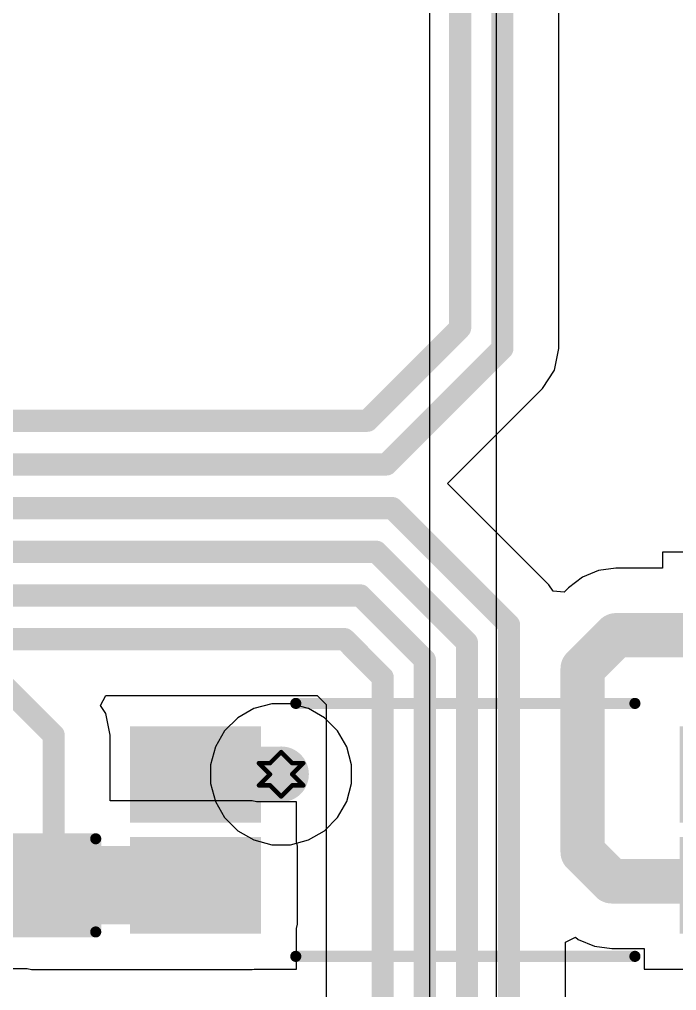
# Model space of a CAD drawing. Header units: inches. Extents: x -3 to 5437, y -3 to 5435.
# Drawn here: x 173.81 to 181.34, y 61.27 to 72.39 of the extents above; entities that cross this region are included whole.
import ezdxf

# ---------------------------------------------------------------- set-up
doc = ezdxf.new("R2010")
doc.units = ezdxf.units.IN
for name, color, linetype in [('Bottom Layer', 5, 'Continuous'), ('Bottom Solder', 6, 'Continuous'), ('Drill Drawing', 1, 'Continuous'), ('GND', 16, 'Continuous'), ('PWR', 76, 'Continuous'), ('Top Layer', 1, 'Continuous'), ('Top Overlay', 2, 'Continuous'), ('Top Paste', 8, 'Continuous'), ('Top Solder', 216, 'Continuous'), ('Via Holes', 16, 'Continuous')]:
    doc.layers.add(name, color=color, linetype=linetype)

# ---------------------------------------------------------------- blocks, each defined once
blk = doc.blocks.new('PS2801C_1_F3_A_229')
at = {"layer": 'Top Layer'}
for points in [[(-3.8, 1.085), (-2.5, 1.085), (-2.5, 0.185), (-3.8, 0.185)], [(2.5, 1.085), (3.8, 1.085), (3.8, 0.185), (2.5, 0.185)], [(-3.8, -0.185), (-2.5, -0.185), (-2.5, -1.085), (-3.8, -1.085)], [(2.5, -0.185), (3.8, -0.185), (3.8, -1.085), (2.5, -1.085)]]:
    blk.add_hatch(color=1, dxfattribs=at).paths.add_polyline_path(points)
at = {"layer": 'Top Paste'}
for points in [[(-3.8, 1.085), (-2.5, 1.085), (-2.5, 0.185), (-3.8, 0.185)], [(2.5, 1.085), (3.8, 1.085), (3.8, 0.185), (2.5, 0.185)], [(-3.8, -0.185), (-2.5, -0.185), (-2.5, -1.085), (-3.8, -1.085)], [(2.5, -0.185), (3.8, -0.185), (3.8, -1.085), (2.5, -1.085)]]:
    blk.add_hatch(color=8, dxfattribs=at).paths.add_polyline_path(points)
at = {"layer": 'Top Solder'}
for points in [[(-3.902, 1.187), (-2.398, 1.187), (-2.398, 0.083), (-3.902, 0.083)], [(2.398, 1.187), (3.902, 1.187), (3.902, 0.083), (2.398, 0.083)], [(-3.902, -0.083), (-2.398, -0.083), (-2.398, -1.187), (-3.902, -1.187)], [(2.398, -0.083), (3.902, -0.083), (3.902, -1.187), (2.398, -1.187)]]:
    blk.add_hatch(color=216, dxfattribs=at).paths.add_polyline_path(points)
at = {"layer": 'Top Overlay'}
for points in [[(-3.556, 1.346, 0.127, 0.127, 1), (-3.77, 1.346, 0.127, 0.127, 1)], [(-1.917, 1.448, 0.0635, 0.0635, 1), (-1.853, 1.448, 0.0635, 0.0635, 1)], [(1.969, 1.448, 0.0635, 0.0635, 1), (2.033, 1.448, 0.0635, 0.0635, 1)], [(-3.802, 1.346, 0.0635, 0.0635, 1), (-3.738, 1.346, 0.0635, 0.0635, 1)], [(-3.588, 1.346, 0.0635, 0.0635, 1), (-3.525, 1.346, 0.0635, 0.0635, 1)], [(-1.917, -1.448, 0.0635, 0.0635, 1), (-1.853, -1.448, 0.0635, 0.0635, 1)], [(1.969, -1.448, 0.0635, 0.0635, 1), (2.033, -1.448, 0.0635, 0.0635, 1)]]:
    blk.add_lwpolyline(points, format="xyseb", close=True, dxfattribs=at)
for points in [[(2.001, 1.448, 0.127, 0.127, 0), (-1.885, 1.448, 0.127, 0.127, 0)], [(2.001, -1.448, 0.127, 0.127, 0), (-1.885, -1.448, 0.127, 0.127, 0)]]:
    blk.add_lwpolyline(points, format="xyseb", dxfattribs=at)
blk = doc.blocks.new('RES_0603_439')
at = {"layer": 'Top Layer'}
for points in [[(-0.381, 0.4445), (-0.381, -0.4445), (-1.143, -0.4445), (-1.143, 0.4445)], [(1.143, 0.4445), (1.143, -0.4445), (0.381, -0.4445), (0.381, 0.4445)]]:
    blk.add_hatch(color=1, dxfattribs=at).paths.add_polyline_path(points)
at = {"layer": 'Top Paste'}
for points in [[(-0.381, 0.4445), (-0.381, -0.4445), (-1.143, -0.4445), (-1.143, 0.4445)], [(1.143, 0.4445), (1.143, -0.4445), (0.381, -0.4445), (0.381, 0.4445)]]:
    blk.add_hatch(color=8, dxfattribs=at).paths.add_polyline_path(points)
at = {"layer": 'Top Solder'}
for points in [[(-0.2794, 0.5461), (-0.2794, -0.5461), (-1.2446, -0.5461), (-1.2446, 0.5461)], [(1.2446, 0.5461), (1.2446, -0.5461), (0.2794, -0.5461), (0.2794, 0.5461)]]:
    blk.add_hatch(color=216, dxfattribs=at).paths.add_polyline_path(points)
at = {"layer": 'Top Overlay'}
for points in [[(1.2446, 0.5334, 0.127, 0.127, 0), (-1.2446, 0.5334, 0.127, 0.127, 0)], [(-1.2446, 0.5334, 0.127, 0.127, 0), (-1.2446, -0.5334, 0.127, 0.127, 0)], [(1.2446, 0.5334, 0.127, 0.127, 0), (1.2446, -0.5334, 0.127, 0.127, 0)], [(1.2446, -0.5334, 0.127, 0.127, 0), (-1.2446, -0.5334, 0.127, 0.127, 0)]]:
    blk.add_lwpolyline(points, format="xyseb", dxfattribs=at)
for points in [[(-1.27635, 0.5334, 0.0635, 0.0635, 1), (-1.21285, 0.5334, 0.0635, 0.0635, 1)], [(-1.27635, 0.5334, 0.0635, 0.0635, 1), (-1.21285, 0.5334, 0.0635, 0.0635, 1)], [(1.21285, 0.5334, 0.0635, 0.0635, 1), (1.27635, 0.5334, 0.0635, 0.0635, 1)], [(1.21285, 0.5334, 0.0635, 0.0635, 1), (1.27635, 0.5334, 0.0635, 0.0635, 1)], [(-1.27635, -0.5334, 0.0635, 0.0635, 1), (-1.21285, -0.5334, 0.0635, 0.0635, 1)], [(-1.27635, -0.5334, 0.0635, 0.0635, 1), (-1.21285, -0.5334, 0.0635, 0.0635, 1)], [(1.21285, -0.5334, 0.0635, 0.0635, 1), (1.27635, -0.5334, 0.0635, 0.0635, 1)], [(1.21285, -0.5334, 0.0635, 0.0635, 1), (1.27635, -0.5334, 0.0635, 0.0635, 1)]]:
    blk.add_lwpolyline(points, format="xyseb", close=True, dxfattribs=at)

msp = doc.modelspace()

# ---------------------------------------------------------------- hatches: boundary and pattern name
at = {"layer": 'Bottom Layer'}
h = msp.add_hatch(color=5, dxfattribs=at)
edge = h.paths.add_edge_path()
edge.add_arc((176.811, 63.75), 0.3, 0, 360)
at = {"layer": 'Bottom Solder'}
h = msp.add_hatch(color=6, dxfattribs=at)
edge = h.paths.add_edge_path()
edge.add_arc((176.811, 63.75), 0.15, 0, 360)
at = {"layer": 'GND'}
h = msp.add_hatch(color=16, dxfattribs=at)
edge = h.paths.add_edge_path()
edge.add_arc((176.811, 63.75), 0.3, 0, 360)
at = {"layer": 'PWR'}
h = msp.add_hatch(color=76, dxfattribs=at)
edge = h.paths.add_edge_path()
edge.add_arc((176.811, 63.75), 0.3, 0, 360)
at = {"layer": 'Top Layer'}
h = msp.add_hatch(color=1, dxfattribs=at)
edge = h.paths.add_edge_path()
edge.add_arc((176.811, 63.75), 0.3, 0, 360)
msp.add_hatch(color=1, dxfattribs=at).paths.add_polyline_path([(173.95, 62.033), (176.48, 62.033), (176.48, 62.928), (173.95, 62.928)])
at = {"layer": 'Top Solder'}
h = msp.add_hatch(color=216, dxfattribs=at)
edge = h.paths.add_edge_path()
edge.add_arc((176.811, 63.75), 0.15, 0, 360)
at = {"layer": 'Via Holes'}
h = msp.add_hatch(color=7, dxfattribs=at)
edge = h.paths.add_edge_path()
edge.add_arc((176.811, 63.75), 0.15, 0, 360)

# ---------------------------------------------------------------- linework, layer by layer
at = {"layer": 'Drill Drawing'}
for points in [[(176.684, 63.877, 0.0508, 0.0508, 0), (176.811, 64.004, 0.0508, 0.0508, 0)], [(176.811, 64.004, 0.0508, 0.0508, 0), (176.938, 63.877, 0.0508, 0.0508, 0)], [(176.557, 63.877, 0.0508, 0.0508, 0), (176.684, 63.75, 0.0508, 0.0508, 0)], [(176.557, 63.877, 0.0508, 0.0508, 0), (176.684, 63.877, 0.0508, 0.0508, 0)], [(176.938, 63.877, 0.0508, 0.0508, 0), (177.065, 63.877, 0.0508, 0.0508, 0)], [(176.938, 63.75, 0.0508, 0.0508, 0), (177.065, 63.877, 0.0508, 0.0508, 0)], [(176.557, 63.623, 0.0508, 0.0508, 0), (176.684, 63.75, 0.0508, 0.0508, 0)], [(176.938, 63.75, 0.0508, 0.0508, 0), (177.065, 63.623, 0.0508, 0.0508, 0)], [(176.557, 63.623, 0.0508, 0.0508, 0), (176.684, 63.623, 0.0508, 0.0508, 0)], [(176.684, 63.623, 0.0508, 0.0508, 0), (176.811, 63.496, 0.0508, 0.0508, 0)], [(176.811, 63.496, 0.0508, 0.0508, 0), (176.938, 63.623, 0.0508, 0.0508, 0)], [(176.938, 63.623, 0.0508, 0.0508, 0), (177.065, 63.623, 0.0508, 0.0508, 0)]]:
    msp.add_lwpolyline(points, format="xyseb", dxfattribs=at)
for points in [[(176.798, 64.004, 0.0254, 0.0254, 1), (176.824, 64.004, 0.0254, 0.0254, 1)], [(176.798, 64.004, 0.0254, 0.0254, 1), (176.824, 64.004, 0.0254, 0.0254, 1)], [(176.544, 63.877, 0.0254, 0.0254, 1), (176.57, 63.877, 0.0254, 0.0254, 1)], [(176.544, 63.877, 0.0254, 0.0254, 1), (176.57, 63.877, 0.0254, 0.0254, 1)], [(176.671, 63.877, 0.0254, 0.0254, 1), (176.697, 63.877, 0.0254, 0.0254, 1)], [(176.671, 63.877, 0.0254, 0.0254, 1), (176.697, 63.877, 0.0254, 0.0254, 1)], [(176.925, 63.877, 0.0254, 0.0254, 1), (176.951, 63.877, 0.0254, 0.0254, 1)], [(176.925, 63.877, 0.0254, 0.0254, 1), (176.951, 63.877, 0.0254, 0.0254, 1)], [(177.052, 63.877, 0.0254, 0.0254, 1), (177.078, 63.877, 0.0254, 0.0254, 1)], [(177.052, 63.877, 0.0254, 0.0254, 1), (177.078, 63.877, 0.0254, 0.0254, 1)], [(176.671, 63.75, 0.0254, 0.0254, 1), (176.697, 63.75, 0.0254, 0.0254, 1)], [(176.671, 63.75, 0.0254, 0.0254, 1), (176.697, 63.75, 0.0254, 0.0254, 1)], [(176.925, 63.75, 0.0254, 0.0254, 1), (176.951, 63.75, 0.0254, 0.0254, 1)], [(176.925, 63.75, 0.0254, 0.0254, 1), (176.951, 63.75, 0.0254, 0.0254, 1)], [(176.544, 63.623, 0.0254, 0.0254, 1), (176.57, 63.623, 0.0254, 0.0254, 1)], [(176.544, 63.623, 0.0254, 0.0254, 1), (176.57, 63.623, 0.0254, 0.0254, 1)], [(176.671, 63.623, 0.0254, 0.0254, 1), (176.697, 63.623, 0.0254, 0.0254, 1)], [(176.671, 63.623, 0.0254, 0.0254, 1), (176.697, 63.623, 0.0254, 0.0254, 1)], [(176.925, 63.623, 0.0254, 0.0254, 1), (176.951, 63.623, 0.0254, 0.0254, 1)], [(176.925, 63.623, 0.0254, 0.0254, 1), (176.951, 63.623, 0.0254, 0.0254, 1)], [(177.052, 63.623, 0.0254, 0.0254, 1), (177.078, 63.623, 0.0254, 0.0254, 1)], [(177.052, 63.623, 0.0254, 0.0254, 1), (177.078, 63.623, 0.0254, 0.0254, 1)], [(176.798, 63.496, 0.0254, 0.0254, 1), (176.824, 63.496, 0.0254, 0.0254, 1)], [(176.798, 63.496, 0.0254, 0.0254, 1), (176.824, 63.496, 0.0254, 0.0254, 1)]]:
    msp.add_lwpolyline(points, format="xyseb", close=True, dxfattribs=at)
at = {"layer": 'PWR'}
for p, q in [((178.511, 85.963), (178.511, 43.92)), ((179.28, 43.92), (179.28, 85.645)), ((176.499, 64.503), (176.315, 64.397)), ((176.704, 64.558), (176.499, 64.503)), ((176.917, 64.558), (176.704, 64.558)), ((177.123, 64.503), (176.917, 64.558)), ((177.307, 64.397), (177.123, 64.503)), ((176.315, 64.397), (176.164, 64.247)), ((177.457, 64.247), (177.307, 64.397)), ((176.164, 64.247), (176.058, 64.062)), ((177.564, 64.062), (177.457, 64.247)), ((176.058, 64.062), (176.003, 63.857)), ((177.619, 63.857), (177.564, 64.062)), ((176.003, 63.857), (176.003, 63.644)), ((177.619, 63.644), (177.619, 63.857)), ((176.003, 63.644), (176.058, 63.439)), ((177.564, 63.439), (177.619, 63.644)), ((176.058, 63.439), (176.164, 63.254)), ((177.457, 63.254), (177.564, 63.439)), ((176.164, 63.254), (176.315, 63.104)), ((177.307, 63.104), (177.457, 63.254)), ((176.315, 63.104), (176.499, 62.998)), ((177.123, 62.998), (177.307, 63.104)), ((176.499, 62.998), (176.704, 62.942)), ((176.704, 62.942), (176.917, 62.942)), ((176.917, 62.942), (177.123, 62.998))]:
    msp.add_line(p, q, dxfattribs=at)
at = {"layer": 'Top Layer'}
for p, q in [((179.993, 68.625), (179.993, 99.025)), ((179.944, 68.377), (179.993, 68.625)), ((179.804, 68.167), (179.944, 68.377)), ((178.717, 67.08), (179.804, 68.167)), ((179.88, 65.917), (178.717, 67.08)), ((182.688, 66.294), (181.179, 66.294)), ((181.179, 66.294), (181.179, 66.11)), ((180.448, 66.084), (180.263, 66.007)), ((180.647, 66.11), (180.448, 66.084)), ((181.179, 66.11), (180.647, 66.11)), ((180.263, 66.007), (180.103, 65.885)), ((179.927, 65.847), (179.88, 65.917)), ((180.053, 65.834), (179.927, 65.847)), ((180.103, 65.885), (180.053, 65.834)), ((174.741, 64.538), (174.801, 64.65)), ((174.801, 64.65), (177.224, 64.65)), ((177.224, 64.65), (177.327, 64.547)), ((174.803, 64.445), (174.741, 64.538)), ((177.327, 64.547), (177.327, 45.842)), ((174.852, 64.198), (174.803, 64.445)), ((174.852, 63.446), (174.852, 64.198)), ((176.48, 63.446), (174.852, 63.446)), ((176.53, 63.436), (176.48, 63.446)), ((176.988, 63.436), (176.53, 63.436)), ((176.988, 62.978), (176.988, 63.436)), ((176.998, 62.928), (176.988, 62.978)), ((176.998, 62.033), (176.998, 62.928)), ((176.988, 61.983), (176.998, 62.033)), ((176.988, 61.52), (176.988, 61.983)), ((180.07, 61.826), (180.184, 61.883)), ((180.07, 48.683), (180.07, 61.826)), ((180.184, 61.883), (180.215, 61.859)), ((180.215, 61.859), (180.4, 61.782)), ((180.4, 61.782), (180.599, 61.756)), ((180.599, 61.756), (180.599, 61.756)), ((180.599, 61.756), (180.972, 61.756)), ((180.972, 61.756), (180.972, 61.52)), ((171.791, 61.525), (173.9, 61.525)), ((173.9, 61.525), (173.95, 61.515)), ((173.95, 61.515), (176.48, 61.515)), ((176.48, 61.515), (176.502, 61.52)), ((176.502, 61.52), (176.988, 61.52)), ((180.972, 61.52), (183.288, 61.52))]:
    msp.add_line(p, q, dxfattribs=at)
for points in [[(179.346, 68.625, 0.254, 0.254, 0), (179.346, 99.293, 0.254, 0.254, 0)], [(178.863, 68.861, 0.254, 0.254, 0), (178.863, 75.382, 0.254, 0.254, 0)], [(177.799, 67.797, 0.254, 0.254, 0), (178.863, 68.861, 0.254, 0.254, 0)], [(178.019, 67.297, 0.254, 0.254, 0), (179.346, 68.625, 0.254, 0.254, 0)], [(120.122, 67.797, 0.254, 0.254, 0), (177.799, 67.797, 0.254, 0.254, 0)], [(124.774, 67.297, 0.254, 0.254, 0), (178.019, 67.297, 0.254, 0.254, 0)], [(125.155, 66.797, 0.254, 0.254, 0), (178.084, 66.797, 0.254, 0.254, 0)], [(178.084, 66.797, 0.254, 0.254, 0), (179.422, 65.459, 0.254, 0.254, 0)], [(124.785, 66.297, 0.254, 0.254, 0), (177.902, 66.297, 0.254, 0.254, 0)], [(177.902, 66.297, 0.254, 0.254, 0), (178.94, 65.259, 0.254, 0.254, 0)], [(122.869, 65.797, 0.254, 0.254, 0), (177.719, 65.797, 0.254, 0.254, 0)], [(177.719, 65.797, 0.254, 0.254, 0), (178.457, 65.059, 0.254, 0.254, 0)], [(179.422, 21.808, 0.254, 0.254, 0), (179.422, 65.459, 0.254, 0.254, 0)], [(180.266, 64.96, 0.508, 0.508, 0), (180.647, 65.341, 0.508, 0.508, 0)], [(180.647, 65.341, 0.508, 0.508, 0), (182.068, 65.341, 0.508, 0.508, 0)], [(124.012, 65.297, 0.254, 0.254, 0), (177.537, 65.297, 0.254, 0.254, 0)], [(177.537, 65.297, 0.254, 0.254, 0), (177.974, 64.859, 0.254, 0.254, 0)], [(178.94, 21.856, 0.254, 0.254, 0), (178.94, 65.259, 0.254, 0.254, 0)], [(178.457, 28.24, 0.254, 0.254, 0), (178.457, 65.059, 0.254, 0.254, 0)], [(180.266, 62.857, 0.508, 0.508, 0), (180.266, 64.96, 0.508, 0.508, 0)], [(177.974, 45.574, 0.254, 0.254, 0), (177.974, 64.859, 0.254, 0.254, 0)], [(173.605, 64.797, 0.254, 0.254, 0), (174.204, 64.198, 0.254, 0.254, 0)], [(174.204, 62.478, 0.254, 0.254, 0), (174.204, 64.198, 0.254, 0.254, 0)], [(175.83, 63.748, 0.635, 0.635, 0), (175.832, 63.75, 0.635, 0.635, 0)], [(175.832, 63.75, 0.635, 0.635, 0), (176.811, 63.75, 0.635, 0.635, 0)], [(180.266, 62.857, 0.508, 0.508, 0), (180.599, 62.524, 0.508, 0.508, 0)], [(180.599, 62.524, 0.508, 0.508, 0), (182.18, 62.524, 0.508, 0.508, 0)], [(175.83, 62.478, 0.254, 0.254, 0), (175.832, 62.48, 0.254, 0.254, 0)]]:
    msp.add_lwpolyline(points, format="xyseb", dxfattribs=at)
for points in [[(178.799, 68.861, 0.127, 0.127, 1), (178.926, 68.861, 0.127, 0.127, 1)], [(178.799, 68.861, 0.127, 0.127, 1), (178.926, 68.861, 0.127, 0.127, 1)], [(179.283, 68.625, 0.127, 0.127, 1), (179.41, 68.625, 0.127, 0.127, 1)], [(179.283, 68.625, 0.127, 0.127, 1), (179.41, 68.625, 0.127, 0.127, 1)], [(177.736, 67.797, 0.127, 0.127, 1), (177.863, 67.797, 0.127, 0.127, 1)], [(177.736, 67.797, 0.127, 0.127, 1), (177.863, 67.797, 0.127, 0.127, 1)], [(177.955, 67.297, 0.127, 0.127, 1), (178.082, 67.297, 0.127, 0.127, 1)], [(177.955, 67.297, 0.127, 0.127, 1), (178.082, 67.297, 0.127, 0.127, 1)], [(178.021, 66.797, 0.127, 0.127, 1), (178.148, 66.797, 0.127, 0.127, 1)], [(178.021, 66.797, 0.127, 0.127, 1), (178.148, 66.797, 0.127, 0.127, 1)], [(177.838, 66.297, 0.127, 0.127, 1), (177.965, 66.297, 0.127, 0.127, 1)], [(177.838, 66.297, 0.127, 0.127, 1), (177.965, 66.297, 0.127, 0.127, 1)], [(177.656, 65.797, 0.127, 0.127, 1), (177.783, 65.797, 0.127, 0.127, 1)], [(177.656, 65.797, 0.127, 0.127, 1), (177.783, 65.797, 0.127, 0.127, 1)], [(179.359, 65.459, 0.127, 0.127, 1), (179.486, 65.459, 0.127, 0.127, 1)], [(179.359, 65.459, 0.127, 0.127, 1), (179.486, 65.459, 0.127, 0.127, 1)], [(180.52, 65.341, 0.254, 0.254, 1), (180.774, 65.341, 0.254, 0.254, 1)], [(180.52, 65.341, 0.254, 0.254, 1), (180.774, 65.341, 0.254, 0.254, 1)], [(177.473, 65.297, 0.127, 0.127, 1), (177.6, 65.297, 0.127, 0.127, 1)], [(177.473, 65.297, 0.127, 0.127, 1), (177.6, 65.297, 0.127, 0.127, 1)], [(178.876, 65.259, 0.127, 0.127, 1), (179.003, 65.259, 0.127, 0.127, 1)], [(178.876, 65.259, 0.127, 0.127, 1), (179.003, 65.259, 0.127, 0.127, 1)], [(178.394, 65.059, 0.127, 0.127, 1), (178.521, 65.059, 0.127, 0.127, 1)], [(178.394, 65.059, 0.127, 0.127, 1), (178.521, 65.059, 0.127, 0.127, 1)], [(180.139, 64.96, 0.254, 0.254, 1), (180.393, 64.96, 0.254, 0.254, 1)], [(180.139, 64.96, 0.254, 0.254, 1), (180.393, 64.96, 0.254, 0.254, 1)], [(177.911, 64.859, 0.127, 0.127, 1), (178.038, 64.859, 0.127, 0.127, 1)], [(177.911, 64.859, 0.127, 0.127, 1), (178.038, 64.859, 0.127, 0.127, 1)], [(174.141, 64.198, 0.127, 0.127, 1), (174.268, 64.198, 0.127, 0.127, 1)], [(174.141, 64.198, 0.127, 0.127, 1), (174.268, 64.198, 0.127, 0.127, 1)], [(175.671, 63.748, 0.318, 0.318, 1), (175.988, 63.748, 0.318, 0.318, 1)], [(175.674, 63.75, 0.318, 0.318, 1), (175.991, 63.75, 0.318, 0.318, 1)], [(175.674, 63.75, 0.318, 0.318, 1), (175.991, 63.75, 0.318, 0.318, 1)], [(176.652, 63.75, 0.318, 0.318, 1), (176.97, 63.75, 0.318, 0.318, 1)], [(180.139, 62.857, 0.254, 0.254, 1), (180.393, 62.857, 0.254, 0.254, 1)], [(180.139, 62.857, 0.254, 0.254, 1), (180.393, 62.857, 0.254, 0.254, 1)], [(180.472, 62.524, 0.254, 0.254, 1), (180.726, 62.524, 0.254, 0.254, 1)], [(180.472, 62.524, 0.254, 0.254, 1), (180.726, 62.524, 0.254, 0.254, 1)], [(174.141, 62.478, 0.127, 0.127, 1), (174.268, 62.478, 0.127, 0.127, 1)], [(175.766, 62.478, 0.127, 0.127, 1), (175.893, 62.478, 0.127, 0.127, 1)], [(175.769, 62.48, 0.127, 0.127, 1), (175.896, 62.48, 0.127, 0.127, 1)]]:
    msp.add_lwpolyline(points, format="xyseb", close=True, dxfattribs=at)

# ---------------------------------------------------------------- block references
at = {"rotation": 180}
for name, p in [('PS2801C_1_F3_A_229', (178.98, 63.113)), ('RES_0603_439', (173.442, 62.478))]:
    msp.add_blockref(name, p, dxfattribs=at)

doc.saveas('drawing.dxf')
